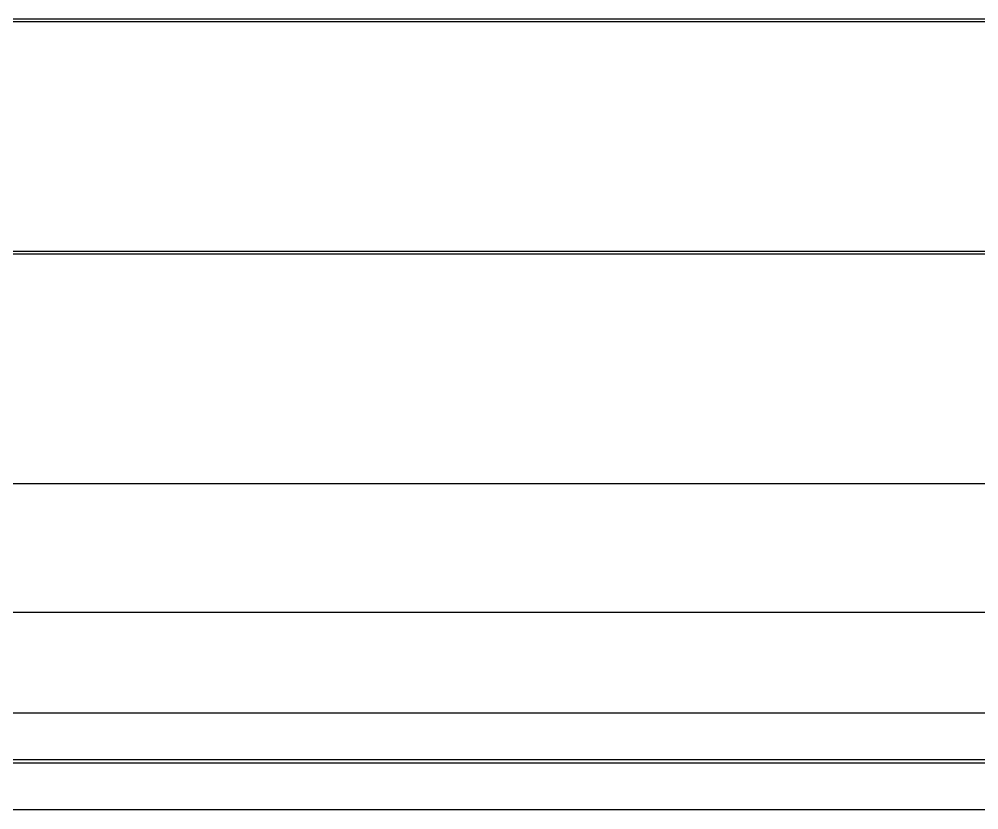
# Model space of a CAD drawing. Header units: millimetres. Extents: x -2163 to 4354, y -841 to 3711.
# Drawn here: x -970.4 to -533.6, y 2767.6 to 3127.5 of the extents above; entities that cross this region are included whole.
import ezdxf

# ---------------------------------------------------------------- set-up
doc = ezdxf.new("R2010")
doc.units = ezdxf.units.MM
doc.header["$MEASUREMENT"] = 0
doc.layers.add('Utwórz2D linie widoczne', color=7, linetype='Continuous', true_color=0x000000)

msp = doc.modelspace()

# ---------------------------------------------------------------- linework, layer by layer
at = {"layer": 'Utwórz2D linie widoczne'}
for p, q in [((487.83, 3127.49), (-1304.17, 3127.49)), ((-1304.17, 3126.41), (487.83, 3126.41)), ((487.83, 3021.71), (-1304.17, 3021.71)), ((-1304.17, 3020.64), (487.83, 3020.64)), ((487.83, 2915.94), (-1304.17, 2915.94)), ((-1304.17, 2857.51), (487.83, 2857.51)), ((-1310.75, 2811.7), (492.88, 2811.7)), ((514.97, 2790.33), (-1335.03, 2790.33)), ((-1310.75, 2788.96), (492.88, 2788.96)), ((506.92, 2767.58), (-1323.27, 2767.58))]:
    msp.add_line(p, q, dxfattribs=at)

doc.saveas('drawing.dxf')
